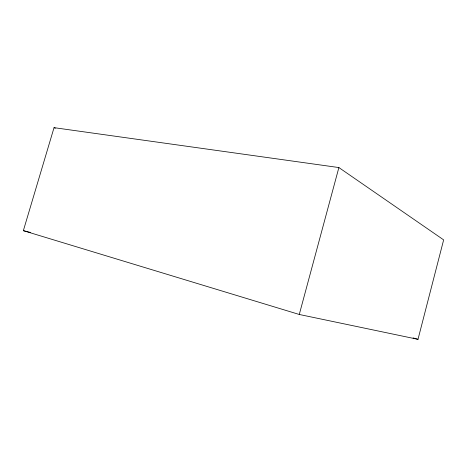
<?xml version="1.0" encoding="UTF-8"?>
<svg xmlns="http://www.w3.org/2000/svg" width="467" height="467" viewBox="0 0 467 467"><rect width="100%" height="100%" fill="white"/><g stroke="black" fill="none" stroke-linecap="round" stroke-linejoin="round"><path stroke-width="0.7" d="M418 339.34L443.65 239.88L338.884 167.565L54.038 127.66L23.35 230.669L299.271 314.472L418 339.34L413.102 337.904M299.271 314.472L338.884 167.565M23.35 230.669L30.408 232.432M54.038 127.66L55.375 128.238"/></g></svg>
